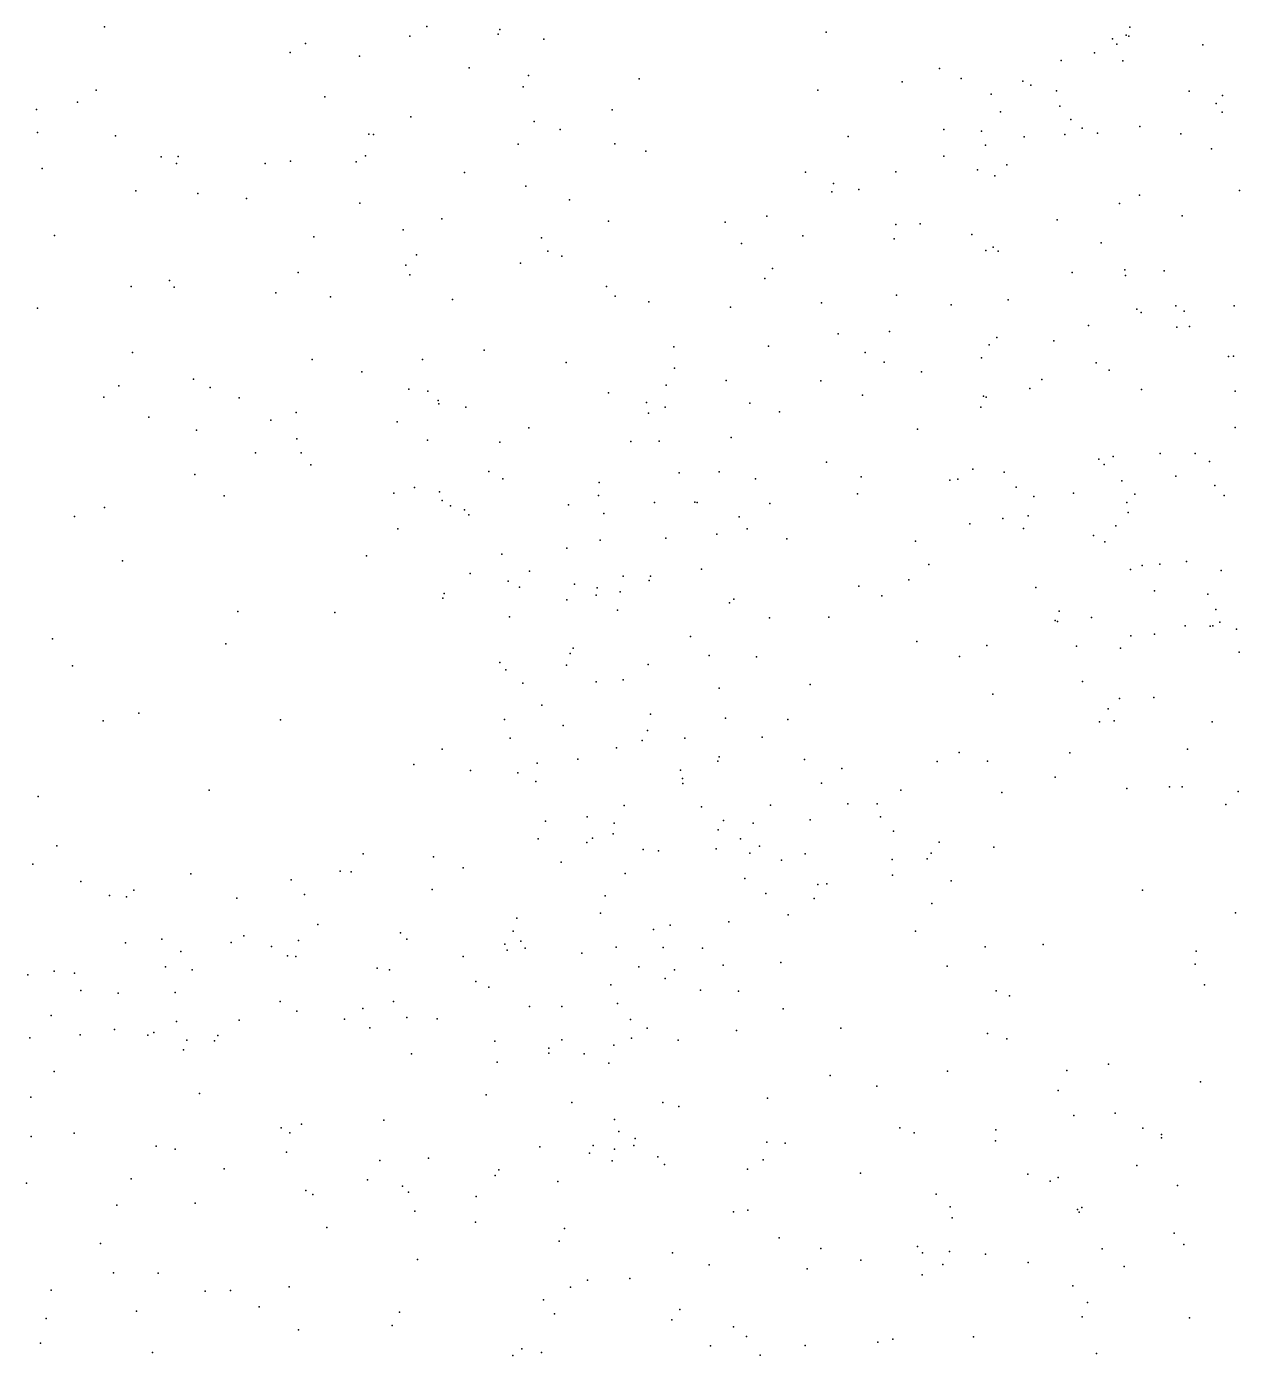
# Model space of a CAD drawing. Header units: metres. Extents: x -25 to 25, y -27.8 to 27.8.
# Drawn here: x -15.674 to -14.131, y 1.711 to 3.4 of the extents above; entities that cross this region are included whole.
import ezdxf

# ---------------------------------------------------------------- set-up
doc = ezdxf.new("R2010")
doc.units = ezdxf.units.M

msp = doc.modelspace()

# ---------------------------------------------------------------- linework, layer by layer
for p in [(-15.5744, 3.3997, -3.238), (-15.1646, 3.4, -5.7554), (-15.0717, 3.3961, -5.3759), (-14.2705, 3.3991, 8.3563), (-15.1863, 3.3876, -4.6959), (-15.0737, 3.3902, -5.1676), (-15.0159, 3.3839, 7.7603), (-14.6569, 3.3931, 12.0243), (-14.2927, 3.3845, -4.8819), (-14.2753, 3.389, -1.7285), (-14.2718, 3.3879, -4.6936), (-15.3382, 3.367, -6.0694), (-15.3188, 3.3784, -3.828), (-15.25, 3.3624, 11.2647), (-14.3154, 3.3667, 17.046), (-14.2873, 3.3777, 16.8712), (-14.1776, 3.3769, 16.6812), (-15.1106, 3.3476, 11.4094), (-14.5126, 3.3465, -10.301), (-14.3577, 3.3567, -5.0918), (-14.2793, 3.3566, 17.2313), (-15.0354, 3.3376, 6.241), (-14.8947, 3.3336, 6.0174), (-14.5603, 3.3299, 12.2358), (-14.485, 3.334, -10.624), (-14.4067, 3.3305, -6.2521), (-15.5852, 3.319, 10.7448), (-15.042, 3.3236, -5.534), (-14.6675, 3.319, 7.772), (-14.4471, 3.314, 16.9709), (-14.3963, 3.3256, 8.131), (-14.364, 3.3183, 16.7066), (-14.1953, 3.3179, -1.5539), (-14.1529, 3.3125, 16.4654), (-15.661, 3.2947, -2.1157), (-15.6089, 3.304, -6.5671), (-15.2945, 3.3107, 7.6146), (-14.9291, 3.2943, -1.9751), (-14.3595, 3.299, -10.37), (-14.1607, 3.3024, -10.3354), (-15.1849, 3.2854, -5.9353), (-15.0279, 3.2794, -4.9667), (-14.4351, 3.2918, 17.2829), (-14.3454, 3.2817, -6.398), (-14.1533, 3.291, -10.5173), (-15.6598, 3.2654, 7.5492), (-15.5604, 3.2609, -6.8856), (-15.2383, 3.2632, -4.0417), (-15.2324, 3.263, 6.434), (-14.9952, 3.2693, -5.2942), (-14.5073, 3.2691, 16.7684), (-14.4592, 3.2669, -5.447), (-14.3534, 3.2629, -1.6463), (-14.3312, 3.271, 12.4349), (-14.3118, 3.2644, 16.4382), (-14.2579, 3.2731, 17.5137), (-14.2056, 3.2635, 8.1217), (-15.0483, 3.2505, -4.7762), (-14.9253, 3.2508, 7.4871), (-14.6287, 3.2602, 7.6195), (-14.4541, 3.2494, 5.6709), (-14.405, 3.2598, -5.2296), (-14.1667, 3.2445, -6.6409), (-15.5025, 3.2343, 6.4733), (-15.4808, 3.2348, -2.1042), (-15.3378, 3.2288, -6.2258), (-15.2543, 3.2279, -3.6882), (-15.2426, 3.2357, 7.4786), (-14.886, 3.2415, 6.1949), (-14.5071, 3.2353, -1.7123), (-15.6539, 3.2197, 6.443), (-15.483, 3.2258, -6.7523), (-15.3701, 3.2261, 10.9547), (-15.1167, 3.2147, 11.3226), (-14.6831, 3.215, 11.7452), (-14.5681, 3.2152, 17.2617), (-14.4643, 3.2177, -5.7703), (-14.4424, 3.2104, 7.6717), (-14.4269, 3.2244, -5.9931), (-15.0388, 3.1973, 6.3866), (-14.6474, 3.2005, 7.4773), (-15.5348, 3.1913, -3.0818), (-15.456, 3.1877, 7.4242), (-15.3939, 3.1813, -6.4541), (-14.983, 3.1796, -5.5888), (-14.6497, 3.19, 5.9226), (-14.6151, 3.1927, 17.0506), (-14.2581, 3.1857, 16.2538), (-14.1312, 3.1916, 5.7992), (-15.2498, 3.1755, -3.5249), (-14.7322, 3.159, 11.6006), (-14.2837, 3.175, 7.7941), (-14.204, 3.1594, -4.2286), (-15.1456, 3.1556, -4.3519), (-14.9334, 3.1528, -5.1729), (-14.785, 3.1515, -1.827), (-14.5682, 3.1485, 17.4905), (-14.5374, 3.1492, 16.4509), (-14.363, 3.1545, -6.1153), (-15.6381, 3.1345, -7.1719), (-15.3081, 3.1326, -2.0756), (-15.1948, 3.1414, -3.9429), (-15.0188, 3.1313, -5.81), (-14.6865, 3.1339, 16.9134), (-14.5701, 3.1303, 12.0277), (-14.4715, 3.1356, -5.6115), (-15.1778, 3.1099, 11.1756), (-15.0109, 3.1144, -4.5975), (-14.7643, 3.1241, 6.1829), (-14.4536, 3.1153, 17.6703), (-14.4443, 3.1196, -5.3475), (-14.438, 3.1145, 16.2768), (-14.3071, 3.125, 5.9093), (-15.1914, 3.0969, 6.5494), (-15.0453, 3.0994, 7.2912), (-14.9931, 3.1083, -1.932), (-14.7248, 3.0924, 16.757), (-15.4917, 3.0771, 10.6602), (-15.3282, 3.0875, -6.8689), (-15.1862, 3.0846, -3.698), (-14.7346, 3.0796, 17.0611), (-14.3439, 3.0874, -5.0823), (-14.2771, 3.0906, -4.9257), (-14.276, 3.0835, 16.1085), (-14.2271, 3.0893, 7.5987), (-15.5404, 3.0695, -2.9609), (-15.4858, 3.0686, -7.1435), (-15.3566, 3.0617, 7.2778), (-14.9361, 3.0696, -4.7598), (-14.5671, 3.0585, 11.8673), (-15.6596, 3.0419, -2.1484), (-15.287, 3.0565, 10.847), (-15.1318, 3.0531, -6.1177), (-14.9251, 3.0573, 11.3737), (-14.8823, 3.0499, -5.0216), (-14.7786, 3.0431, 11.4585), (-14.6628, 3.049, 7.1824), (-14.4979, 3.0464, 7.2489), (-14.4251, 3.0528, -1.491), (-14.212, 3.0451, 12.3643), (-14.1379, 3.0452, -4.0979), (-14.2617, 3.0407, -6.243), (-14.2563, 3.0367, -4.6891), (-14.2016, 3.0384, 6.0684), (-14.6413, 3.0093, 11.5425), (-14.5762, 3.0125, 16.1952), (-14.3233, 3.0201, -1.3395), (-14.2106, 3.0178, -1.1607), (-14.1948, 3.0189, 17.8128), (-14.8506, 2.9929, -1.7861), (-14.73, 2.9937, 16.3446), (-14.4493, 2.9954, -5.4456), (-14.4396, 3.0047, 12.0816), (-14.3672, 3.0007, 17.8017), (-15.5388, 2.9857, 7.1964), (-15.3106, 2.9768, 10.658), (-15.17, 2.9766, -6.3406), (-15.0917, 2.9886, 11.0805), (-14.607, 2.9856, -1.5916), (-14.5831, 2.9732, 6.1486), (-14.4593, 2.9787, -5.6198), (-14.1451, 2.9807, 7.4658), (-14.1387, 2.9811, -0.8643), (-15.2472, 2.9612, -6.9231), (-14.9876, 2.9731, 6.5022), (-14.8498, 2.9658, -4.8668), (-14.5357, 2.9609, 11.7092), (-14.3134, 2.9725, 15.9902), (-14.2969, 2.9633, 12.2313), (-15.5562, 2.9435, 10.4788), (-15.4612, 2.9517, -2.1298), (-15.4401, 2.941, -2.9399), (-14.8603, 2.9442, 7.0101), (-14.7841, 2.95, 17.4179), (-14.6634, 2.9497, 7.0169), (-14.3976, 2.94, -5.9189), (-14.3824, 2.9514, -5.2209), (-15.5753, 2.9288, 6.622), (-15.4033, 2.928, 7.1391), (-15.1875, 2.9389, -6.6901), (-15.1634, 2.9367, 7.1096), (-15.1502, 2.9245, -3.7686), (-14.9336, 2.9344, -5.7493), (-14.6104, 2.9314, 17.6982), (-14.4565, 2.93, 7.0808), (-14.4532, 2.9288, 11.9212), (-14.2558, 2.9387, -4.8279), (-14.1368, 2.9367, 6.1879), (-15.3308, 2.9094, -3.0511), (-15.1492, 2.9205, -4.0423), (-15.1151, 2.9163, 10.7574), (-14.8851, 2.9223, 16.6349), (-14.8827, 2.9086, -4.6649), (-14.8616, 2.9161, 17.1916), (-14.7538, 2.9214, -1.655), (-14.7163, 2.9104, 16.1842), (-14.4601, 2.9163, -1.3892), (-15.518, 2.9034, -2.3112), (-15.363, 2.8998, 10.5001), (-15.2022, 2.8976, 6.6279), (-15.0349, 2.8899, -4.3371), (-14.1367, 2.8903, 17.8809), (-15.4574, 2.8868, -2.6667), (-15.33, 2.8759, -2.1751), (-15.1639, 2.8741, -3.3129), (-14.9053, 2.8726, 11.1125), (-14.8693, 2.8728, 16.3585), (-14.7775, 2.8776, 11.2288), (-14.5406, 2.8884, 11.5356), (-15.3824, 2.8581, -7.2281), (-15.3245, 2.858, -2.4992), (-15.0719, 2.8717, 6.9804), (-14.2318, 2.8573, -4.6796), (-14.1876, 2.8574, 7.2358), (-15.3122, 2.843, 7.042), (-14.6564, 2.8464, 6.2876), (-14.3102, 2.8502, -6.0358), (-14.3031, 2.8433, 17.9034), (-14.2918, 2.8534, -1.0609), (-14.1694, 2.8471, -0.6967), (-15.4595, 2.8306, 6.6482), (-15.0857, 2.8343, -1.9116), (-15.0678, 2.8252, 10.5721), (-14.8436, 2.8329, 6.8355), (-14.7928, 2.8339, -5.2353), (-14.7466, 2.8251, 17.6024), (-14.6124, 2.8277, 11.2758), (-14.4993, 2.8235, 15.8434), (-14.4892, 2.8247, 6.2202), (-14.4703, 2.8373, 17.8518), (-14.4303, 2.8337, -5.5301), (-14.2809, 2.8225, 6.2659), (-14.2119, 2.8284, -4.4734), (-15.2067, 2.8068, 10.4329), (-15.1804, 2.8141, -2.978), (-15.1484, 2.8087, -6.812), (-14.9453, 2.8202, 10.7972), (-14.617, 2.8059, -1.4469), (-14.4153, 2.8144, 11.6037), (-14.3422, 2.8067, 11.8852), (-14.2641, 2.8056, -5.0755), (-14.1624, 2.8167, -6.2216), (-15.5745, 2.7886, -7.3977), (-15.4222, 2.8034, 10.3406), (-15.145, 2.7977, -2.6944), (-15.1346, 2.7906, -2.3449), (-14.9846, 2.7919, 16.5197), (-14.9462, 2.8039, -1.755), (-14.8752, 2.7948, -5.6713), (-14.8237, 2.7954, 6.5701), (-14.8207, 2.7948, 17.4658), (-14.7285, 2.7936, 11.0544), (-14.3927, 2.8026, -5.3573), (-14.2743, 2.7951, 12.0397), (-14.1505, 2.8039, 12.1548), (-15.6127, 2.7771, 7.0143), (-15.1166, 2.7857, -2.5384), (-15.1112, 2.7794, -3.691), (-14.9394, 2.7809, 17.0708), (-14.7674, 2.7766, -5.0493), (-14.4319, 2.7748, 11.2741), (-14.3997, 2.7779, 11.441), (-14.2725, 2.7822, -0.8801), (-15.2015, 2.7615, -7.048), (-14.7959, 2.7549, -4.7312), (-14.7574, 2.7616, 15.97), (-14.4742, 2.768, 11.1091), (-14.4056, 2.7618, -1.1198), (-14.2884, 2.7652, 15.6975), (-14.9866, 2.7368, -4.3438), (-14.9441, 2.7469, 16.2553), (-14.8607, 2.7498, 10.6198), (-14.7069, 2.7487, 10.8814), (-14.5433, 2.7458, 10.9542), (-14.3169, 2.7531, 6.945), (-14.3024, 2.7451, -5.2175), (-15.5516, 2.7209, 10.1474), (-15.2415, 2.7271, 6.8643), (-15.069, 2.7291, -3.5102), (-14.1984, 2.7199, -4.7948), (-15.1096, 2.7049, -4.0592), (-15.0342, 2.7075, -6.3746), (-14.8151, 2.7104, -5.4965), (-14.5261, 2.716, 6.7422), (-14.2699, 2.7096, 11.7507), (-14.2547, 2.7147, 11.312), (-14.2326, 2.7167, 11.1579), (-14.1546, 2.7084, -0.3414), (-15.0611, 2.6949, 16.8153), (-15.0469, 2.6875, 16.403), (-14.9766, 2.6911, -2.3949), (-14.9479, 2.6863, -2.7521), (-14.9149, 2.7015, -5.8833), (-14.8818, 2.6957, 10.4664), (-14.8801, 2.7015, -4.5221), (-14.6152, 2.6885, 17.7864), (-14.5517, 2.6968, 6.3328), (-14.39, 2.687, 10.8781), (-15.1443, 2.6735, 10.2021), (-15.1425, 2.6793, -6.928), (-14.9865, 2.6714, -2.1973), (-14.9491, 2.6771, -2.9733), (-14.9187, 2.6816, 16.0702), (-14.7741, 2.672, -5.2936), (-14.5861, 2.6764, 10.7416), (-14.2394, 2.6825, 11.5569), (-14.1712, 2.6783, -4.49), (-15.4049, 2.6564, 6.6706), (-15.2815, 2.655, -7.1911), (-14.922, 2.6583, 17.2709), (-14.7796, 2.6675, 6.4476), (-14.3605, 2.657, -5.5908), (-14.161, 2.6589, 6.3759), (-15.0594, 2.6495, -6.6288), (-14.7288, 2.6483, 15.7097), (-14.6535, 2.6492, -1.3408), (-14.3654, 2.645, 6.7895), (-14.3627, 2.6438, -0.8368), (-14.3192, 2.6486, 15.4837), (-14.2, 2.638, -5.1579), (-14.1683, 2.6378, 10.9456), (-14.1649, 2.6381, -6.0368), (-14.156, 2.643, -4.6524), (-15.6405, 2.6216, 10.0359), (-14.8293, 2.6246, 17.5128), (-14.2692, 2.6253, -5.8524), (-14.2394, 2.6277, -0.4643), (-14.1349, 2.634, 15.1332), (-15.4203, 2.6152, 6.8836), (-14.9823, 2.6031, -1.7829), (-14.9783, 2.61, -3.4669), (-14.5416, 2.6182, 15.4994), (-14.4524, 2.6131, -0.9788), (-14.3384, 2.6122, 15.3259), (-14.2825, 2.6098, 15.0734), (-14.1314, 2.6048, -4.9702), (-15.6153, 2.5875, 6.9099), (-15.0718, 2.5915, 16.2285), (-14.987, 2.5881, -6.2866), (-14.8833, 2.5892, 15.7914), (-14.8057, 2.6003, -2.6673), (-14.7453, 2.5986, 10.5101), (-14.4874, 2.5991, 6.6485), (-15.0643, 2.5821, -3.862), (-14.9148, 2.5696, -2.0258), (-15.0426, 2.5655, 17.0522), (-14.9493, 2.5669, -6.1384), (-14.793, 2.5591, -4.6644), (-14.6771, 2.5637, 6.5495), (-14.4447, 2.5512, 15.1297), (-14.3306, 2.5674, -0.5777), (-15.0183, 2.5373, -6.4887), (-14.2837, 2.5459, 14.8163), (-14.24, 2.5471, 6.8041), (-15.5761, 2.5173, -7.4476), (-15.5307, 2.5271, 6.6643), (-15.3507, 2.5185, 10.0524), (-15.066, 2.5192, 16.0438), (-14.8801, 2.5258, -5.8459), (-14.7848, 2.521, -2.2322), (-14.7053, 2.5193, -2.8635), (-14.2982, 2.5328, 10.7377), (-14.2907, 2.5175, -0.2175), (-14.9911, 2.5113, -3.712), (-14.8839, 2.505, 17.3903), (-14.3093, 2.5163, 0.1727), (-14.1657, 2.5163, -5.2981), (-15.0588, 2.4953, -6.7389), (-14.8909, 2.4924, 15.609), (-14.8365, 2.4952, -5.6297), (-14.738, 2.4967, -3.1012), (-15.1449, 2.4813, 16.7736), (-14.9727, 2.4686, -4.2905), (-14.9235, 2.4832, 10.2043), (-14.7929, 2.4716, 17.5379), (-14.6843, 2.4684, 15.251), (-14.4875, 2.4772, 17.8292), (-14.3468, 2.4766, -0.3571), (-14.1974, 2.4812, -5.6364), (-15.181, 2.4619, 16.3642), (-15.1089, 2.4541, 16.929), (-15.0488, 2.4514, 15.7876), (-15.0242, 2.4634, -4.1376), (-14.8422, 2.4548, -4.5384), (-14.7945, 2.4661, 10.3356), (-14.6368, 2.457, -1.0991), (-14.5157, 2.4658, 6.5007), (-14.4515, 2.4661, -0.6658), (-15.0261, 2.4402, -3.9729), (-14.8396, 2.4442, -1.9602), (-14.839, 2.4376, -1.4085), (-14.6626, 2.4383, 6.4405), (-14.3655, 2.446, 14.7209), (-14.2202, 2.4335, 0.3413), (-14.2039, 2.4335, 14.6087), (-15.659, 2.4213, 15.2959), (-15.4416, 2.4294, -7.3459), (-14.5616, 2.4293, -0.8428), (-14.4333, 2.4265, 10.6115), (-14.2746, 2.4316, 6.6839), (-14.133, 2.4274, 6.8348), (-14.9135, 2.4098, -1.6704), (-14.8152, 2.4083, -5.4278), (-14.7276, 2.4102, -3.2953), (-14.6292, 2.412, 14.9153), (-14.5921, 2.4118, 0.3641), (-14.1483, 2.411, 10.7104), (-15.0135, 2.39, 15.5624), (-14.9605, 2.3952, -6.2481), (-14.9264, 2.3875, 17.3001), (-14.7875, 2.3906, -3.4483), (-14.7495, 2.3873, -4.9505), (-14.677, 2.3914, 0.6995), (-14.5875, 2.3954, -2.8682), (-15.023, 2.3675, 17.1503), (-14.9541, 2.3682, 15.3839), (-14.9275, 2.3737, -6.0641), (-14.7943, 2.379, -4.6715), (-14.7657, 2.3673, 0.5073), (-14.5712, 2.3771, 0.0529), (-15.635, 2.3584, 9.9097), (-15.2455, 2.3483, -7.134), (-14.9612, 2.3626, 1.0767), (-14.8895, 2.354, -5.8502), (-14.8701, 2.352, 0.9124), (-14.7965, 2.3549, -5.2591), (-14.754, 2.3492, -1.1403), (-14.7414, 2.3579, 0.2562), (-14.6835, 2.3485, -0.9855), (-14.5233, 2.349, 10.4971), (-14.5131, 2.3632, -0.1109), (-14.4436, 2.3568, 0.5982), (-15.6655, 2.3352, 14.5658), (-15.1561, 2.3445, 10.1032), (-14.9939, 2.3379, -6.4256), (-14.7134, 2.3403, 17.5664), (-14.5727, 2.3413, -0.5751), (-14.5281, 2.3421, -0.4206), (-15.4647, 2.3228, 15.1868), (-15.3373, 2.3152, 16.3328), (-15.2747, 2.3265, 16.0059), (-15.2609, 2.3253, 16.66), (-15.1182, 2.3305, -6.8684), (-14.9125, 2.3235, 15.1747), (-14.7601, 2.3171, 0.0698), (-14.5723, 2.3212, -0.2694), (-15.6045, 2.313, -7.461), (-15.537, 2.3023, 1.1534), (-15.1578, 2.3028, 15.6238), (-14.7336, 2.298, -1.9828), (-14.6675, 2.3093, -0.1033), (-14.6557, 2.31, -0.7444), (-14.4979, 2.3141, -2.7583), (-14.2545, 2.302, 17.7859), (-15.5683, 2.2952, 1.4346), (-15.5464, 2.2936, 15.4338), (-15.406, 2.2922, 15.0248), (-15.3203, 2.2965, 10.0743), (-14.9379, 2.295, -4.3705), (-14.6718, 2.2916, 14.7487), (-14.5222, 2.2853, -3.009), (-15.0502, 2.2665, -6.668), (-14.9438, 2.2728, 0.6659), (-14.7049, 2.2706, 1.0624), (-14.136, 2.2734, 10.6275), (-15.3033, 2.2584, 15.8058), (-15.1979, 2.248, 1.218), (-15.055, 2.2499, 0.8644), (-14.8765, 2.2522, -4.526), (-14.8552, 2.2577, -0.1359), (-14.7806, 2.2621, 17.4451), (-14.543, 2.2499, -3.1679), (-15.5476, 2.2352, 15.5867), (-15.5015, 2.2398, 14.6053), (-15.4133, 2.2355, 16.4867), (-15.3971, 2.2439, -7.2854), (-15.362, 2.2304, 1.0106), (-15.3278, 2.238, 15.2038), (-15.19, 2.24, -7.0129), (-15.0655, 2.2333, 17.0729), (-15.0449, 2.2372, 0.0037), (-14.4544, 2.2301, -2.5053), (-14.3808, 2.2331, 10.5158), (-15.4774, 2.2241, 16.0824), (-15.3416, 2.2187, 14.863), (-15.3313, 2.2177, 15.5705), (-15.1182, 2.2177, 15.1924), (-15.0625, 2.2258, 0.1841), (-15.0397, 2.2286, 1.1585), (-14.9674, 2.2219, -4.2157), (-14.9236, 2.2296, -1.3317), (-14.8641, 2.2294, 17.3177), (-14.8139, 2.2283, 10.2722), (-14.1862, 2.2248, 6.6661), (-15.6385, 2.1991, 6.5847), (-15.6127, 2.1967, -0.1256), (-15.4969, 2.2045, 15.8463), (-15.4629, 2.2007, 0.0204), (-15.2276, 2.2031, 0.0091), (-15.2122, 2.2008, 16.8874), (-14.895, 2.2049, -5.6276), (-14.8498, 2.2008, -1.0792), (-14.7879, 2.2068, -0.6664), (-14.7144, 2.21, -3.5366), (-14.503, 2.2054, 14.5415), (-14.1875, 2.208, 14.4345), (-15.6718, 2.1944, 0.2556), (-15.1023, 2.1861, -0.1653), (-14.9308, 2.1818, -3.9152), (-14.8615, 2.1899, -0.4072), (-14.1758, 2.182, 0.5963), (-15.6048, 2.1747, 6.766), (-15.5572, 2.1713, 10.0221), (-15.4848, 2.1721, 6.5716), (-15.0856, 2.179, 0.6166), (-14.8165, 2.175, -4.9982), (-14.7682, 2.1738, 14.711), (-14.4404, 2.1741, 17.6238), (-14.4237, 2.1679, -2.8944), (-15.3509, 2.1606, 0.1524), (-15.3301, 2.1483, 0.84), (-15.246, 2.1518, 10.1835), (-15.2071, 2.1607, 6.5367), (-15.0342, 2.1543, -0.3198), (-14.9929, 2.1544, 6.4071), (-14.9219, 2.1581, -5.8433), (-14.7115, 2.1511, 6.2641), (-15.6425, 2.1428, 0.4525), (-15.4828, 2.1354, 0.3265), (-15.4031, 2.1371, 10.1278), (-15.2694, 2.1381, -0.256), (-15.1902, 2.1404, 0.4268), (-15.1516, 2.1386, -6.8547), (-14.9057, 2.1377, -5.427), (-15.6694, 2.1146, 16.3455), (-15.6053, 2.1184, 16.5051), (-15.5616, 2.1251, 0.694), (-15.5195, 2.1177, -7.3646), (-15.5119, 2.1211, 14.4753), (-15.4305, 2.1173, -0.3025), (-15.2369, 2.1272, 0.6151), (-14.993, 2.1118, -1.246), (-14.9041, 2.1139, -0.8264), (-14.8844, 2.1267, 1.1602), (-14.7707, 2.1237, -1.8401), (-14.6379, 2.1268, -2.022), (-14.4514, 2.1199, -3.0883), (-14.4272, 2.113, 0.8192), (-15.474, 2.099, 1.4704), (-15.4698, 2.1114, 0.5088), (-15.4344, 2.1107, 16.7014), (-15.078, 2.1101, 10.2379), (-15.0095, 2.1014, -6.3889), (-15.0093, 2.0949, -0.6054), (-14.9267, 2.1051, 14.7644), (-14.845, 2.1115, -4.8071), (-15.1841, 2.0941, -0.4115), (-15.0751, 2.0836, 14.8029), (-14.9647, 2.0942, -0.9802), (-14.9333, 2.0822, -4.4299), (-14.2979, 2.081, 17.5689), (-15.6385, 2.0718, 6.8975), (-14.6515, 2.0667, 10.3617), (-14.5025, 2.0721, -2.1859), (-14.3508, 2.0729, -2.6513), (-14.5922, 2.053, 14.4936), (-14.3619, 2.0474, -2.4746), (-14.1807, 2.0583, 0.6916), (-15.668, 2.039, 6.4983), (-15.4538, 2.0438, -0.4465), (-15.089, 2.0419, -6.6049), (-14.9802, 2.0323, -1.5266), (-14.8644, 2.0321, 6.1849), (-14.844, 2.0272, 14.6371), (-14.7313, 2.0376, 17.3353), (-14.9259, 2.0105, 6.4957), (-14.342, 2.0159, -2.85), (-14.2893, 2.0188, 10.5165), (-15.3497, 1.9999, 14.5199), (-15.3387, 1.9935, 10.2486), (-15.3238, 2.0047, -7.0997), (-15.2194, 2.0099, -0.6224), (-14.9203, 1.9952, -4.6133), (-14.563, 2.0002, -3.525), (-14.5448, 1.9938, 0.9555), (-14.4408, 1.9975, -3.2483), (-14.2539, 1.9996, -0.9049), (-15.6677, 1.9888, -7.4512), (-15.6132, 1.9933, -0.4777), (-15.5089, 1.9767, 16.7973), (-14.9532, 1.9777, -5.7959), (-14.9015, 1.9775, -4.9371), (-14.8995, 1.9863, -4.0637), (-14.7323, 1.9819, -3.7907), (-14.7091, 1.9804, 6.4692), (-14.4412, 1.9836, 17.432), (-14.2302, 1.9917, 6.4399), (-14.2302, 1.9875, -1.067), (-15.4846, 1.9729, -7.2815), (-15.343, 1.969, 6.2731), (-15.1626, 1.9614, -0.8822), (-15.0208, 1.9759, -6.289), (-14.9578, 1.9678, -5.4935), (-14.9258, 1.9731, -5.0996), (-14.8709, 1.9632, 17.176), (-15.4223, 1.9481, -0.5968), (-15.2243, 1.9586, 6.6592), (-15.073, 1.9466, -1.4037), (-14.929, 1.9579, -4.3048), (-14.8624, 1.9534, 1.1857), (-14.7569, 1.9473, 6.1124), (-14.7369, 1.9594, -1.8543), (-14.2615, 1.952, 17.4299), (-15.6736, 1.9295, 10.0627), (-15.5406, 1.9353, 6.3043), (-15.2402, 1.9338, 1.3747), (-15.1954, 1.926, 14.5873), (-15.0775, 1.9393, 6.5659), (-14.9978, 1.9317, 14.6532), (-14.6132, 1.9422, -1.9988), (-14.4005, 1.9412, -0.751), (-14.372, 1.9321, 14.3849), (-14.3616, 1.937, -3.0779), (-14.2101, 1.9266, -1.3014), (-15.3184, 1.9202, -0.7386), (-15.3094, 1.9152, 16.9404), (-15.1881, 1.9181, -1.0997), (-15.102, 1.9126, 10.3264), (-14.5168, 1.9158, 6.2976), (-15.5588, 1.9019, 1.6373), (-15.4594, 1.9044, 6.8415), (-15.18, 1.894, -1.2683), (-14.7746, 1.8931, 14.525), (-14.7562, 1.8953, -3.9243), (-14.4992, 1.8995, -0.9302), (-14.3371, 1.8961, -0.5673), (-14.3349, 1.893, 0.8112), (-14.3316, 1.8986, -2.5017), (-15.1028, 1.8801, -6.4651), (-14.4967, 1.8854, 10.4746), (-15.2917, 1.8732, -0.9776), (-14.9893, 1.872, -5.3669), (-14.7165, 1.86, 17.216), (-14.2143, 1.8661, 10.5432), (-15.5795, 1.853, 6.9883), (-14.9964, 1.8559, -5.9913), (-14.6637, 1.8467, 10.4366), (-14.5406, 1.8492, -0.7217), (-14.4999, 1.8427, 14.4053), (-14.3057, 1.8463, -2.7086), (-14.2018, 1.8518, -1.501), (-15.1765, 1.8327, -6.6495), (-14.8522, 1.8413, 10.4017), (-14.8055, 1.8258, -1.7987), (-14.6125, 1.832, 6.4511), (-14.5342, 1.8411, -3.6629), (-14.5084, 1.8263, -1.1304), (-14.4543, 1.8394, -3.4983), (-14.4, 1.8289, 6.2198), (-15.563, 1.8158, -7.2823), (-15.5063, 1.8153, 16.9131), (-14.9064, 1.8084, -4.4102), (-14.6811, 1.8207, 1.0947), (-14.5348, 1.8133, 17.2542), (-14.2776, 1.8236, 14.3291), (-15.6424, 1.7935, 1.7792), (-15.4463, 1.7924, -0.863), (-15.4141, 1.7931, 14.3279), (-15.3398, 1.798, -6.952), (-14.9819, 1.7973, -5.1015), (-14.9604, 1.8063, 5.9577), (-14.3431, 1.7991, -1.4183), (-15.0164, 1.7814, 10.4), (-14.3244, 1.778, 17.2515), (-15.6487, 1.7578, 7.1637), (-15.5336, 1.7668, 10.2562), (-15.3778, 1.7726, 10.3134), (-15.1995, 1.7656, 6.7415), (-15.0022, 1.7636, -1.6349), (-14.8427, 1.7692, -4.2545), (-14.3312, 1.7598, 10.5458), (-14.1949, 1.7584, 0.7141), (-15.3279, 1.7432, 6.8298), (-15.2086, 1.7488, -1.4346), (-14.8532, 1.756, 1.2565), (-14.7744, 1.7469, 6.4916), (-15.6559, 1.7262, -0.7586), (-14.7579, 1.7349, -4.1081), (-14.6834, 1.7235, -0.906), (-14.5909, 1.7277, 6.0005), (-14.572, 1.7313, -3.8385), (-14.4694, 1.7344, -1.3449), (-15.5134, 1.7146, 6.1617), (-15.0553, 1.7107, -5.7734), (-15.0437, 1.719, -5.4932), (-15.0187, 1.7143, 17.0763), (-14.8037, 1.7228, 5.8827), (-14.7406, 1.7112, -1.8862), (-14.313, 1.7133, -3.1403)]:
    msp.add_point(p)

doc.saveas('drawing.dxf')
